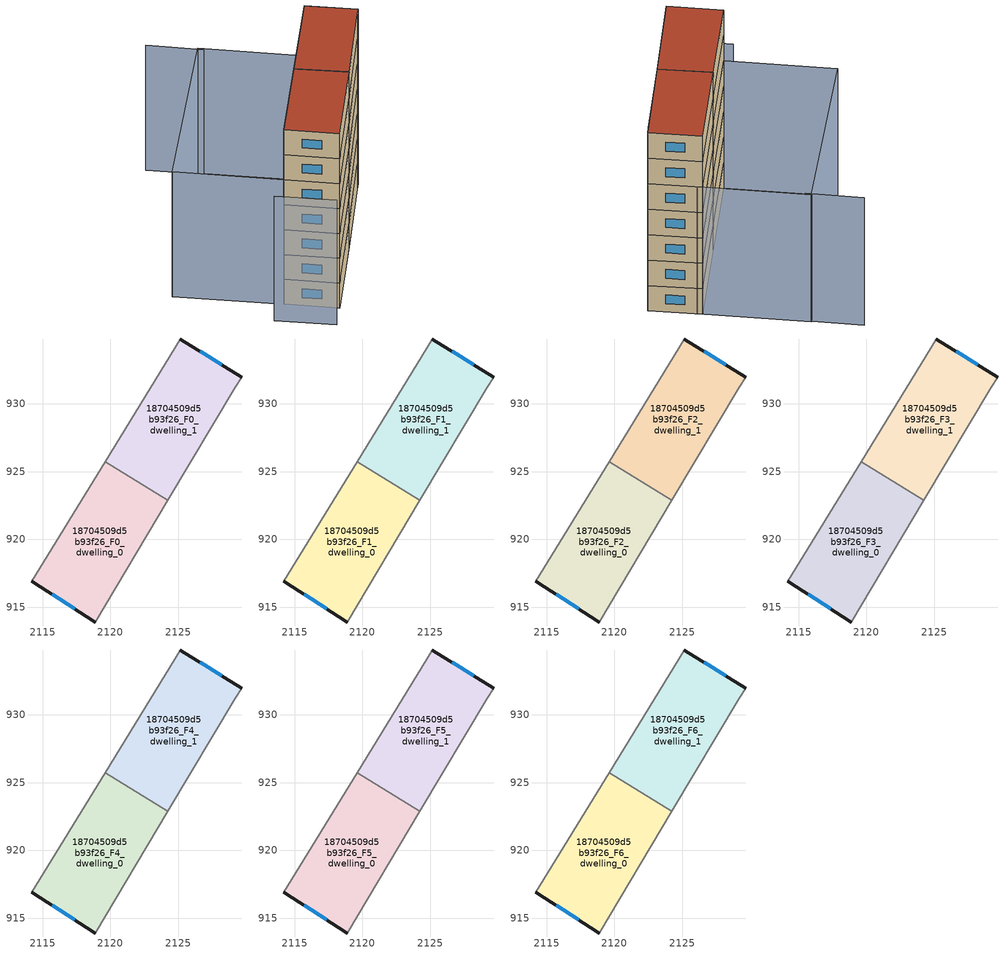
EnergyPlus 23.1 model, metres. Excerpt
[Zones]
18704509d5b93f26_F0_dwelling_0
 floor ground (EU_floor_Construction): 2124.22,922.88 2118.86,913.92 2114.22,916.92 2119.61,925.71 z0
 wall outside (EU_wall_Construction): 2114.22,916.92 2118.86,913.92 z0:3
 wall adiabatic (EU_wall_Construction): 2119.61,925.71 2114.22,916.92 / 2118.86,913.92 2124.22,922.88 z0:3
 wall to 18704509d5b93f26_F0_dwelling_1 (EU_wall_Construction): 2124.22,922.88 2119.61,925.71 z0:3
 window (EU_Window_Construction): 2115.73,915.95 2117.35,914.9 z0.98:2.02
18704509d5b93f26_F0_dwelling_1
 floor ground (EU_floor_Construction): 2129.66,931.94 2129.2,931.2 2124.22,922.88 2119.61,925.71 2125.16,934.76 z0
 wall outside (EU_wall_Construction): 2129.66,931.94 2125.16,934.76 z0:3
 wall adiabatic (EU_wall_Construction): 2124.22,922.88 2129.2,931.2 2129.66,931.94 / 2125.16,934.76 2119.61,925.71 z0:3
 window (EU_Window_Construction): 2128.19,932.86 2126.62,933.84 z0.98:2.02
18704509d5b93f26_F1_dwelling_0
 floor to 18704509d5b93f26_F0_dwelling_0 (EU_floor_Construction): 2124.22,922.88 2118.86,913.92 2114.22,916.92 2119.61,925.71 z3
 wall outside (EU_wall_Construction): 2114.22,916.92 2118.86,913.92 z3:6
 wall adiabatic (EU_wall_Construction): 2119.61,925.71 2114.22,916.92 / 2118.86,913.92 2124.22,922.88 z3:6
 wall to 18704509d5b93f26_F1_dwelling_1 (EU_wall_Construction): 2124.22,922.88 2119.61,925.71 z3:6
 window (EU_Window_Construction): 2115.73,915.95 2117.35,914.9 z3.98:5.02
18704509d5b93f26_F1_dwelling_1
 floor to 18704509d5b93f26_F0_dwelling_1 (EU_floor_Construction): 2129.65,931.94 2129.2,931.2 2124.22,922.88 2119.61,925.71 2125.15,934.76 z3
 wall outside (EU_wall_Construction): 2129.66,931.94 2125.16,934.76 z3:6
 wall adiabatic (EU_wall_Construction): 2124.22,922.88 2129.2,931.2 2129.66,931.94 / 2125.16,934.76 2119.61,925.71 z3:6
 window (EU_Window_Construction): 2128.19,932.86 2126.62,933.84 z3.98:5.02
18704509d5b93f26_F2_dwelling_0
 floor to 18704509d5b93f26_F1_dwelling_0 (EU_floor_Construction): 2124.22,922.88 2118.86,913.92 2114.22,916.92 2119.61,925.71 z6
 wall outside (EU_wall_Construction): 2114.22,916.92 2118.86,913.92 z6:9
 wall adiabatic (EU_wall_Construction): 2119.61,925.71 2114.22,916.92 / 2118.86,913.92 2124.22,922.88 z6:9
 wall to 18704509d5b93f26_F2_dwelling_1 (EU_wall_Construction): 2124.22,922.88 2119.61,925.71 z6:9
 window (EU_Window_Construction): 2115.73,915.95 2117.35,914.9 z6.98:8.02
18704509d5b93f26_F2_dwelling_1
 floor to 18704509d5b93f26_F1_dwelling_1 (EU_floor_Construction): 2129.65,931.94 2129.2,931.2 2124.22,922.88 2119.61,925.71 2125.15,934.76 z6
 wall outside (EU_wall_Construction): 2129.66,931.94 2125.16,934.76 z6:9
 wall adiabatic (EU_wall_Construction): 2124.22,922.88 2129.2,931.2 2129.66,931.94 / 2125.16,934.76 2119.61,925.71 z6:9
 window (EU_Window_Construction): 2128.19,932.86 2126.62,933.84 z6.98:8.02
18704509d5b93f26_F3_dwelling_0
 floor to 18704509d5b93f26_F2_dwelling_0 (EU_floor_Construction): 2124.22,922.88 2118.86,913.92 2114.22,916.92 2119.61,925.71 z9
 wall outside (EU_wall_Construction): 2114.22,916.92 2118.86,913.92 z9:12
 wall adiabatic (EU_wall_Construction): 2119.61,925.71 2114.22,916.92 / 2118.86,913.92 2124.22,922.88 z9:12
 wall to 18704509d5b93f26_F3_dwelling_1 (EU_wall_Construction): 2124.22,922.88 2119.61,925.71 z9:12
 window (EU_Window_Construction): 2115.73,915.95 2117.35,914.9 z9.98:11.02
18704509d5b93f26_F3_dwelling_1
 floor to 18704509d5b93f26_F2_dwelling_1 (EU_floor_Construction): 2129.65,931.94 2129.2,931.2 2124.22,922.88 2119.61,925.71 2125.15,934.76 z9
 wall outside (EU_wall_Construction): 2129.66,931.94 2125.16,934.76 z9:12
 wall adiabatic (EU_wall_Construction): 2124.22,922.88 2129.2,931.2 2129.66,931.94 / 2125.16,934.76 2119.61,925.71 z9:12
 window (EU_Window_Construction): 2128.19,932.86 2126.62,933.84 z9.98:11.02
18704509d5b93f26_F4_dwelling_0
 floor to 18704509d5b93f26_F3_dwelling_0 (EU_floor_Construction): 2124.22,922.88 2118.86,913.92 2114.22,916.92 2119.61,925.71 z12
 wall outside (EU_wall_Construction): 2114.22,916.92 2118.86,913.92 z12:15
 wall adiabatic (EU_wall_Construction): 2119.61,925.71 2114.22,916.92 / 2118.86,913.92 2124.22,922.88 z12:15
 wall to 18704509d5b93f26_F4_dwelling_1 (EU_wall_Construction): 2124.22,922.88 2119.61,925.71 z12:15
 window (EU_Window_Construction): 2115.73,915.95 2117.35,914.9 z12.98:14.02
18704509d5b93f26_F4_dwelling_1
 floor to 18704509d5b93f26_F3_dwelling_1 (EU_floor_Construction): 2129.65,931.94 2129.2,931.2 2124.22,922.88 2119.61,925.71 2125.15,934.76 z12
 wall outside (EU_wall_Construction): 2129.66,931.94 2125.16,934.76 z12:15
 wall adiabatic (EU_wall_Construction): 2124.22,922.88 2129.2,931.2 2129.66,931.94 / 2125.16,934.76 2119.61,925.71 z12:15
 window (EU_Window_Construction): 2128.19,932.86 2126.62,933.84 z12.98:14.02
18704509d5b93f26_F5_dwelling_0
 floor to 18704509d5b93f26_F4_dwelling_0 (EU_floor_Construction): 2124.22,922.88 2118.86,913.92 2114.22,916.92 2119.61,925.71 z15
 wall outside (EU_wall_Construction): 2114.22,916.92 2118.86,913.92 z15:18
 wall adiabatic (EU_wall_Construction): 2119.61,925.71 2114.22,916.92 / 2118.86,913.92 2124.22,922.88 z15:18
 wall to 18704509d5b93f26_F5_dwelling_1 (EU_wall_Construction): 2124.22,922.88 2119.61,925.71 z15:18
 window (EU_Window_Construction): 2115.73,915.95 2117.35,914.9 z15.98:17.02
18704509d5b93f26_F5_dwelling_1
 floor to 18704509d5b93f26_F4_dwelling_1 (EU_floor_Construction): 2129.65,931.94 2129.2,931.2 2124.22,922.88 2119.61,925.71 2125.15,934.76 z15
 wall outside (EU_wall_Construction): 2129.66,931.94 2125.16,934.76 z15:18
 wall adiabatic (EU_wall_Construction): 2124.22,922.88 2129.2,931.2 2129.66,931.94 / 2125.16,934.76 2119.61,925.71 z15:18
 window (EU_Window_Construction): 2128.19,932.86 2126.62,933.84 z15.98:17.02
18704509d5b93f26_F6_dwelling_0
 floor to 18704509d5b93f26_F5_dwelling_0 (EU_floor_Construction): 2124.22,922.88 2118.86,913.92 2114.22,916.92 2119.61,925.71 z18
 wall outside (EU_wall_Construction): 2114.22,916.92 2118.86,913.92 z18:21
 wall adiabatic (EU_wall_Construction): 2119.61,925.71 2114.22,916.92 / 2118.86,913.92 2124.22,922.88 z18:21
 wall to 18704509d5b93f26_F6_dwelling_1 (EU_wall_Construction): 2124.22,922.88 2119.61,925.71 z18:21
 window (EU_Window_Construction): 2115.73,915.95 2117.35,914.9 z18.98:20.02
 roof outside (EU_roof_Construction): 2118.86,913.92 2124.22,922.88 2119.61,925.71 2114.22,916.92 z21
18704509d5b93f26_F6_dwelling_1
 floor to 18704509d5b93f26_F5_dwelling_1 (EU_floor_Construction): 2129.65,931.94 2129.2,931.2 2124.22,922.88 2119.61,925.71 2125.15,934.76 z18
 wall outside (EU_wall_Construction): 2129.66,931.94 2125.16,934.76 z18:21
 wall adiabatic (EU_wall_Construction): 2124.22,922.88 2129.2,931.2 2129.66,931.94 / 2125.16,934.76 2119.61,925.71 z18:21
 window (EU_Window_Construction): 2128.19,932.86 2126.62,933.84 z18.98:20.02
 roof outside (EU_roof_Construction): 2124.22,922.88 2129.2,931.2 2129.66,931.94 2125.16,934.76 2119.61,925.71 z21
shading: 2112.18,914.83 2117.33,911.55 / 2111.99,943.14 2116.79,940.01 / 2114.22,916.93 2104.98,922.91 / 2104.98,922.91 2116.34,940.46 / 2116.34,940.46 2125.58,934.48 / 2125.58,934.48 2114.22,916.93 z0:15
[Building]
EU S2 Campaign: North Axis=0; Terrain=City; Solar Distribution=FullExterior
[Site:Location]
Bologna: Latitude=44.5; Longitude=11.25; Time Zone=1; Elevation=37
[SizingPeriod:WeatherFileDays]
AnnualSizingPeriod: Begin Month=1; Begin Day of Month=1; End Month=12; End Day of Month=31; Day of Week for Start Day=Monday; Use Weather File Daylight Saving Period=No; Use Weather File Rain and Snow Indicators=No
[MATERIAL]
EU_InternalMass_Material: Roughness=MediumRough; Thickness=0.1; Conductivity=1; Density=1800; Specific Heat=900; Thermal Absorptance=0.9; Solar Absorptance=0.7; Visible Absorptance=0.7
[MATERIAL:NOMASS] Roughness=MediumRough; Thermal Absorptance=0.9; Solar Absorptance=0.7; Visible Absorptance=0.7
Name | Thermal Resistance
EU_wall_NoMass | 0.905828
EU_roof_NoMass | 0.37593
EU_floor_NoMass | 0.67114
[WINDOWMATERIAL:SIMPLEGLAZINGSYSTEM]
EU_Window_SimpleGlazing: UFactor=4.52486; Solar Heat Gain Coefficient=0.85; Visible Transmittance=0.85
[CONSTRUCTION]
EU_wall_Construction: EU_wall_NoMass
EU_roof_Construction: EU_roof_NoMass
EU_floor_Construction: EU_floor_NoMass
EU_Window_Construction: EU_Window_SimpleGlazing
EU_InternalMass_Construction: EU_InternalMass_Material
[ZONE] Type=1; Multiplier=1; Ceiling Height=autocalculate; Floor Area=autocalculate; Part of Total Floor Area=Yes
Name | Volume
18704509d5b93f26_F0_dwelling_0 | 170.323
18704509d5b93f26_F1_dwelling_0; 18704509d5b93f26_F2_dwelling_0; 18704509d5b93f26_F3_dwelling_0; 18704509d5b93f26_F4_dwelling_0; 18704509d5b93f26_F5_dwelling_0; 18704509d5b93f26_F6_dwelling_0; 18704509d5b93f26_F0_dwelling_1; 18704509d5b93f26_F1_dwelling_1; 18704509d5b93f26_F2_dwelling_1; 18704509d5b93f26_F3_dwelling_1; 18704509d5b93f26_F4_dwelling_1; 18704509d5b93f26_F5_dwelling_1; 18704509d5b93f26_F6_dwelling_1 | 170.325
[INTERNALMASS] Construction=EU_InternalMass_Construction
Name | Zone or ZoneList | Surface Area
18704509d5b93f26_F0_dwelling_0_EU_InternalMass | 18704509d5b93f26_F0_dwelling_0 | 56.7733
18704509d5b93f26_F0_dwelling_1_EU_InternalMass | 18704509d5b93f26_F0_dwelling_1 | 56.775
18704509d5b93f26_F1_dwelling_0_EU_InternalMass | 18704509d5b93f26_F1_dwelling_0 | 56.7733
18704509d5b93f26_F1_dwelling_1_EU_InternalMass | 18704509d5b93f26_F1_dwelling_1 | 56.775
18704509d5b93f26_F2_dwelling_0_EU_InternalMass | 18704509d5b93f26_F2_dwelling_0 | 56.7733
18704509d5b93f26_F2_dwelling_1_EU_InternalMass | 18704509d5b93f26_F2_dwelling_1 | 56.775
18704509d5b93f26_F3_dwelling_0_EU_InternalMass | 18704509d5b93f26_F3_dwelling_0 | 56.7733
18704509d5b93f26_F3_dwelling_1_EU_InternalMass | 18704509d5b93f26_F3_dwelling_1 | 56.775
18704509d5b93f26_F4_dwelling_0_EU_InternalMass | 18704509d5b93f26_F4_dwelling_0 | 56.7733
18704509d5b93f26_F4_dwelling_1_EU_InternalMass | 18704509d5b93f26_F4_dwelling_1 | 56.775
18704509d5b93f26_F5_dwelling_0_EU_InternalMass | 18704509d5b93f26_F5_dwelling_0 | 56.7733
18704509d5b93f26_F5_dwelling_1_EU_InternalMass | 18704509d5b93f26_F5_dwelling_1 | 56.775
18704509d5b93f26_F6_dwelling_0_EU_InternalMass | 18704509d5b93f26_F6_dwelling_0 | 56.7733
18704509d5b93f26_F6_dwelling_1_EU_InternalMass | 18704509d5b93f26_F6_dwelling_1 | 56.775
[OTHEREQUIPMENT] Fuel Type=Electricity; Design Level Calculation Method=Watts/Area; Power per Zone Floor Area=1; Fraction Latent=0; Fraction Radiant=0; Fraction Lost=0; Carbon Dioxide Generation Rate=0; EndUse Subcategory=EU_Step8_InternalGains
Name | Zone or ZoneList or Space or SpaceList | Schedule
EU_Step8_InternalGain_18704509d5b93f26_F0_dwelling_0_f000 | 18704509d5b93f26_F0_dwelling_0 | EU_Step8_GainSchedule_18704509d5b93f26_F0_dwelling_0_f000
EU_Step8_InternalGain_18704509d5b93f26_F0_dwelling_1_f000 | 18704509d5b93f26_F0_dwelling_1 | EU_Step8_GainSchedule_18704509d5b93f26_F0_dwelling_1_f000
EU_Step8_InternalGain_18704509d5b93f26_F1_dwelling_0_f000 | 18704509d5b93f26_F1_dwelling_0 | EU_Step8_GainSchedule_18704509d5b93f26_F1_dwelling_0_f000
EU_Step8_InternalGain_18704509d5b93f26_F1_dwelling_1_f000 | 18704509d5b93f26_F1_dwelling_1 | EU_Step8_GainSchedule_18704509d5b93f26_F1_dwelling_1_f000
EU_Step8_InternalGain_18704509d5b93f26_F2_dwelling_0_f000 | 18704509d5b93f26_F2_dwelling_0 | EU_Step8_GainSchedule_18704509d5b93f26_F2_dwelling_0_f000
EU_Step8_InternalGain_18704509d5b93f26_F2_dwelling_1_f000 | 18704509d5b93f26_F2_dwelling_1 | EU_Step8_GainSchedule_18704509d5b93f26_F2_dwelling_1_f000
EU_Step8_InternalGain_18704509d5b93f26_F3_dwelling_0_f000 | 18704509d5b93f26_F3_dwelling_0 | EU_Step8_GainSchedule_18704509d5b93f26_F3_dwelling_0_f000
EU_Step8_InternalGain_18704509d5b93f26_F3_dwelling_1_f000 | 18704509d5b93f26_F3_dwelling_1 | EU_Step8_GainSchedule_18704509d5b93f26_F3_dwelling_1_f000
EU_Step8_InternalGain_18704509d5b93f26_F4_dwelling_0_f000 | 18704509d5b93f26_F4_dwelling_0 | EU_Step8_GainSchedule_18704509d5b93f26_F4_dwelling_0_f000
EU_Step8_InternalGain_18704509d5b93f26_F4_dwelling_1_f000 | 18704509d5b93f26_F4_dwelling_1 | EU_Step8_GainSchedule_18704509d5b93f26_F4_dwelling_1_f000
EU_Step8_InternalGain_18704509d5b93f26_F5_dwelling_0_f000 | 18704509d5b93f26_F5_dwelling_0 | EU_Step8_GainSchedule_18704509d5b93f26_F5_dwelling_0_f000
EU_Step8_InternalGain_18704509d5b93f26_F5_dwelling_1_f000 | 18704509d5b93f26_F5_dwelling_1 | EU_Step8_GainSchedule_18704509d5b93f26_F5_dwelling_1_f000
EU_Step8_InternalGain_18704509d5b93f26_F6_dwelling_0_f000 | 18704509d5b93f26_F6_dwelling_0 | EU_Step8_GainSchedule_18704509d5b93f26_F6_dwelling_0_f000
EU_Step8_InternalGain_18704509d5b93f26_F6_dwelling_1_f000 | 18704509d5b93f26_F6_dwelling_1 | EU_Step8_GainSchedule_18704509d5b93f26_F6_dwelling_1_f000
[ZONEVENTILATION:DESIGNFLOWRATE] Schedule=EU_AlwaysOn; Design Flow Rate Calculation Method=AirChanges/Hour; Air Changes per Hour=0.73129; Ventilation Type=Natural; Fan Pressure Rise=0; Fan Total Efficiency=1; Constant Term Coefficient=1; Temperature Term Coefficient=0; Velocity Term Coefficient=0; Velocity Squared Term Coefficient=0; Minimum Indoor Temperature=-100; Maximum Indoor Temperature=100; Delta Temperature=-100; Minimum Outdoor Temperature=-100; Maximum Outdoor Temperature=100; Maximum Wind Speed=40
Name | Zone or ZoneList or Space or SpaceList
EU_ConstantAir_18704509d5b93f26_F0_dwelling_0 | 18704509d5b93f26_F0_dwelling_0
EU_ConstantAir_18704509d5b93f26_F0_dwelling_1 | 18704509d5b93f26_F0_dwelling_1
EU_ConstantAir_18704509d5b93f26_F1_dwelling_0 | 18704509d5b93f26_F1_dwelling_0
EU_ConstantAir_18704509d5b93f26_F1_dwelling_1 | 18704509d5b93f26_F1_dwelling_1
EU_ConstantAir_18704509d5b93f26_F2_dwelling_0 | 18704509d5b93f26_F2_dwelling_0
EU_ConstantAir_18704509d5b93f26_F2_dwelling_1 | 18704509d5b93f26_F2_dwelling_1
EU_ConstantAir_18704509d5b93f26_F3_dwelling_0 | 18704509d5b93f26_F3_dwelling_0
EU_ConstantAir_18704509d5b93f26_F3_dwelling_1 | 18704509d5b93f26_F3_dwelling_1
EU_ConstantAir_18704509d5b93f26_F4_dwelling_0 | 18704509d5b93f26_F4_dwelling_0
EU_ConstantAir_18704509d5b93f26_F4_dwelling_1 | 18704509d5b93f26_F4_dwelling_1
EU_ConstantAir_18704509d5b93f26_F5_dwelling_0 | 18704509d5b93f26_F5_dwelling_0
EU_ConstantAir_18704509d5b93f26_F5_dwelling_1 | 18704509d5b93f26_F5_dwelling_1
EU_ConstantAir_18704509d5b93f26_F6_dwelling_0 | 18704509d5b93f26_F6_dwelling_0
EU_ConstantAir_18704509d5b93f26_F6_dwelling_1 | 18704509d5b93f26_F6_dwelling_1
[HVACTEMPLATE:THERMOSTAT] Constant Heating Setpoint=20; Constant Cooling Setpoint=50
EU_HeatOnly_18704509d5b93f26_F0_dwelling_0; EU_HeatOnly_18704509d5b93f26_F0_dwelling_1; EU_HeatOnly_18704509d5b93f26_F1_dwelling_0; EU_HeatOnly_18704509d5b93f26_F1_dwelling_1; EU_HeatOnly_18704509d5b93f26_F2_dwelling_0; EU_HeatOnly_18704509d5b93f26_F2_dwelling_1; EU_HeatOnly_18704509d5b93f26_F3_dwelling_0; EU_HeatOnly_18704509d5b93f26_F3_dwelling_1; EU_HeatOnly_18704509d5b93f26_F4_dwelling_0; EU_HeatOnly_18704509d5b93f26_F4_dwelling_1; EU_HeatOnly_18704509d5b93f26_F5_dwelling_0; EU_HeatOnly_18704509d5b93f26_F5_dwelling_1; EU_HeatOnly_18704509d5b93f26_F6_dwelling_0; EU_HeatOnly_18704509d5b93f26_F6_dwelling_1
[HVACTEMPLATE:ZONE:IDEALLOADSAIRSYSTEM] System Availability Schedule=EU_AlwaysOn; Maximum Heating Supply Air Temperature=50; Minimum Cooling Supply Air Temperature=13; Maximum Heating Supply Air Humidity Ratio=0.0156; Minimum Cooling Supply Air Humidity Ratio=0.0077; Heating Limit=NoLimit; Cooling Limit=NoLimit; Heating Availability Schedule=EU_AlwaysOn; Cooling Availability Schedule=EU_CoolingOff; Dehumidification Control Type=ConstantSensibleHeatRatio; Cooling Sensible Heat Ratio=0.7; Dehumidification Setpoint=60; Humidification Control Type=None; Humidification Setpoint=30; Outdoor Air Method=None; Outdoor Air Flow Rate per Person=0.00944; Outdoor Air Flow Rate per Zone Floor Area=0; Outdoor Air Flow Rate per Zone=0; Demand Controlled Ventilation Type=None; Outdoor Air Economizer Type=NoEconomizer; Heat Recovery Type=None; Sensible Heat Recovery Effectiveness=0.7; Latent Heat Recovery Effectiveness=0.65
Name | Template Thermostat
18704509d5b93f26_F0_dwelling_0 | EU_HeatOnly_18704509d5b93f26_F0_dwelling_0
18704509d5b93f26_F0_dwelling_1 | EU_HeatOnly_18704509d5b93f26_F0_dwelling_1
18704509d5b93f26_F1_dwelling_0 | EU_HeatOnly_18704509d5b93f26_F1_dwelling_0
18704509d5b93f26_F1_dwelling_1 | EU_HeatOnly_18704509d5b93f26_F1_dwelling_1
18704509d5b93f26_F2_dwelling_0 | EU_HeatOnly_18704509d5b93f26_F2_dwelling_0
18704509d5b93f26_F2_dwelling_1 | EU_HeatOnly_18704509d5b93f26_F2_dwelling_1
18704509d5b93f26_F3_dwelling_0 | EU_HeatOnly_18704509d5b93f26_F3_dwelling_0
18704509d5b93f26_F3_dwelling_1 | EU_HeatOnly_18704509d5b93f26_F3_dwelling_1
18704509d5b93f26_F4_dwelling_0 | EU_HeatOnly_18704509d5b93f26_F4_dwelling_0
18704509d5b93f26_F4_dwelling_1 | EU_HeatOnly_18704509d5b93f26_F4_dwelling_1
18704509d5b93f26_F5_dwelling_0 | EU_HeatOnly_18704509d5b93f26_F5_dwelling_0
18704509d5b93f26_F5_dwelling_1 | EU_HeatOnly_18704509d5b93f26_F5_dwelling_1
18704509d5b93f26_F6_dwelling_0 | EU_HeatOnly_18704509d5b93f26_F6_dwelling_0
18704509d5b93f26_F6_dwelling_1 | EU_HeatOnly_18704509d5b93f26_F6_dwelling_1
[SIZING:ZONE] Zone Cooling Design Supply Air Temperature Input Method=SupplyAirTemperature; Zone Cooling Design Supply Air Temperature=13; Zone Heating Design Supply Air Temperature Input Method=SupplyAirTemperature; Zone Heating Design Supply Air Temperature=50; Zone Cooling Design Supply Air Humidity Ratio=0.008; Zone Heating Design Supply Air Humidity Ratio=0.008; Cooling Design Air Flow Method=DesignDay; Cooling Design Air Flow Rate=0; Cooling Minimum Air Flow per Zone Floor Area=0.000762; Cooling Minimum Air Flow=0; Cooling Minimum Air Flow Fraction=0.2; Heating Design Air Flow Method=DesignDay; Heating Design Air Flow Rate=0; Heating Maximum Air Flow per Zone Floor Area=0.002032; Heating Maximum Air Flow=0.141576; Heating Maximum Air Flow Fraction=0.3; Account for Dedicated Outdoor Air System=No; Dedicated Outdoor Air System Control Strategy=NeutralSupplyAir; Dedicated Outdoor Air Low Setpoint Temperature for Design=autosize; Dedicated Outdoor Air High Setpoint Temperature for Design=autosize; Zone Load Sizing Method=Sensible Load Only No Latent Load; Zone Latent Cooling Design Supply Air Humidity Ratio Input Method=HumidityRatioDifference; Zone Cooling Design Supply Air Humidity Ratio Difference=0.005; Zone Latent Heating Design Supply Air Humidity Ratio Input Method=HumidityRatioDifference; Zone Humidification Design Supply Air Humidity Ratio Difference=0.005
18704509d5b93f26_F0_dwelling_0; 18704509d5b93f26_F0_dwelling_1; 18704509d5b93f26_F1_dwelling_0; 18704509d5b93f26_F1_dwelling_1; 18704509d5b93f26_F2_dwelling_0; 18704509d5b93f26_F2_dwelling_1; 18704509d5b93f26_F3_dwelling_0; 18704509d5b93f26_F3_dwelling_1; 18704509d5b93f26_F4_dwelling_0; 18704509d5b93f26_F4_dwelling_1; 18704509d5b93f26_F5_dwelling_0; 18704509d5b93f26_F5_dwelling_1; 18704509d5b93f26_F6_dwelling_0; 18704509d5b93f26_F6_dwelling_1
[SCHEDULE:CONSTANT]
Name | Hourly Value
EU_AlwaysOn | 1
EU_CoolingOff | 0
[SCHEDULE:FILE] Column Number=1; Rows to Skip at Top=0; Number of Hours of Data=8760; Column Separator=Comma; Interpolate to Timestep=No; Minutes per Item=60; Adjust Schedule for Daylight Savings=Yes
Name | File
EU_Step8_GainSchedule_18704509d5b93f26_F0_dwelling_0_f000 | ../../schedules/18704509d5b93f26/18704509d5b93f26_F0_dwelling_0_f000_gain.csv
EU_Step8_GainSchedule_18704509d5b93f26_F0_dwelling_1_f000 | ../../schedules/18704509d5b93f26/18704509d5b93f26_F0_dwelling_1_f000_gain.csv
EU_Step8_GainSchedule_18704509d5b93f26_F1_dwelling_0_f000 | ../../schedules/18704509d5b93f26/18704509d5b93f26_F1_dwelling_0_f000_gain.csv
EU_Step8_GainSchedule_18704509d5b93f26_F1_dwelling_1_f000 | ../../schedules/18704509d5b93f26/18704509d5b93f26_F1_dwelling_1_f000_gain.csv
EU_Step8_GainSchedule_18704509d5b93f26_F2_dwelling_0_f000 | ../../schedules/18704509d5b93f26/18704509d5b93f26_F2_dwelling_0_f000_gain.csv
EU_Step8_GainSchedule_18704509d5b93f26_F2_dwelling_1_f000 | ../../schedules/18704509d5b93f26/18704509d5b93f26_F2_dwelling_1_f000_gain.csv
EU_Step8_GainSchedule_18704509d5b93f26_F3_dwelling_0_f000 | ../../schedules/18704509d5b93f26/18704509d5b93f26_F3_dwelling_0_f000_gain.csv
EU_Step8_GainSchedule_18704509d5b93f26_F3_dwelling_1_f000 | ../../schedules/18704509d5b93f26/18704509d5b93f26_F3_dwelling_1_f000_gain.csv
EU_Step8_GainSchedule_18704509d5b93f26_F4_dwelling_0_f000 | ../../schedules/18704509d5b93f26/18704509d5b93f26_F4_dwelling_0_f000_gain.csv
EU_Step8_GainSchedule_18704509d5b93f26_F4_dwelling_1_f000 | ../../schedules/18704509d5b93f26/18704509d5b93f26_F4_dwelling_1_f000_gain.csv
EU_Step8_GainSchedule_18704509d5b93f26_F5_dwelling_0_f000 | ../../schedules/18704509d5b93f26/18704509d5b93f26_F5_dwelling_0_f000_gain.csv
EU_Step8_GainSchedule_18704509d5b93f26_F5_dwelling_1_f000 | ../../schedules/18704509d5b93f26/18704509d5b93f26_F5_dwelling_1_f000_gain.csv
EU_Step8_GainSchedule_18704509d5b93f26_F6_dwelling_0_f000 | ../../schedules/18704509d5b93f26/18704509d5b93f26_F6_dwelling_0_f000_gain.csv
EU_Step8_GainSchedule_18704509d5b93f26_F6_dwelling_1_f000 | ../../schedules/18704509d5b93f26/18704509d5b93f26_F6_dwelling_1_f000_gain.csv
